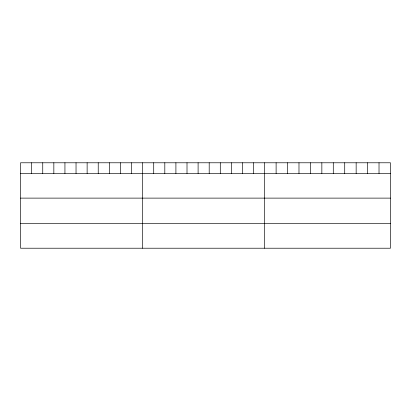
<?xml version="1.0" encoding="UTF-8"?>
<svg xmlns="http://www.w3.org/2000/svg" width="411" height="411" viewBox="0 0 411 411"><rect width="100%" height="100%" fill="white"/><g stroke="black" fill="none" stroke-linecap="round" stroke-linejoin="round"><path stroke-width="0.62" d="M390.45 173.442L390.45 248.218L20.55 248.218L20.55 162.782L390.45 162.782L390.45 173.442L20.55 173.442M20.55 198.117L390.45 198.117M20.55 223.543L390.45 223.543M379.019 162.782L379.019 173.442M367.583 162.782L367.583 173.442M356.152 162.782L356.152 173.442M344.716 162.782L344.716 173.442M333.285 162.782L333.285 173.442M321.849 162.782L321.849 173.442M310.418 162.782L310.418 173.442M298.982 162.782L298.982 173.442M287.551 162.782L287.551 173.442M276.115 162.782L276.115 173.442M264.684 162.782L264.684 248.218M253.587 162.782L253.587 173.442M242.49 162.782L242.49 173.442M231.393 162.782L231.393 173.442M220.296 162.782L220.296 173.442M209.199 162.782L209.199 173.442M198.102 162.782L198.102 173.442M187.005 162.782L187.005 173.442M175.908 162.782L175.908 173.442M164.811 162.782L164.811 173.442M153.714 162.782L153.714 173.442M142.617 162.782L142.617 248.218M131.52 162.782L131.52 173.442M120.423 162.782L120.423 173.442M109.326 162.782L109.326 173.442M98.229 162.782L98.229 173.442M87.132 162.782L87.132 173.442M76.035 162.782L76.035 173.442M64.938 162.782L64.938 173.442M53.841 162.782L53.841 173.442M42.744 162.782L42.744 173.442M31.647 162.782L31.647 173.442"/></g></svg>
